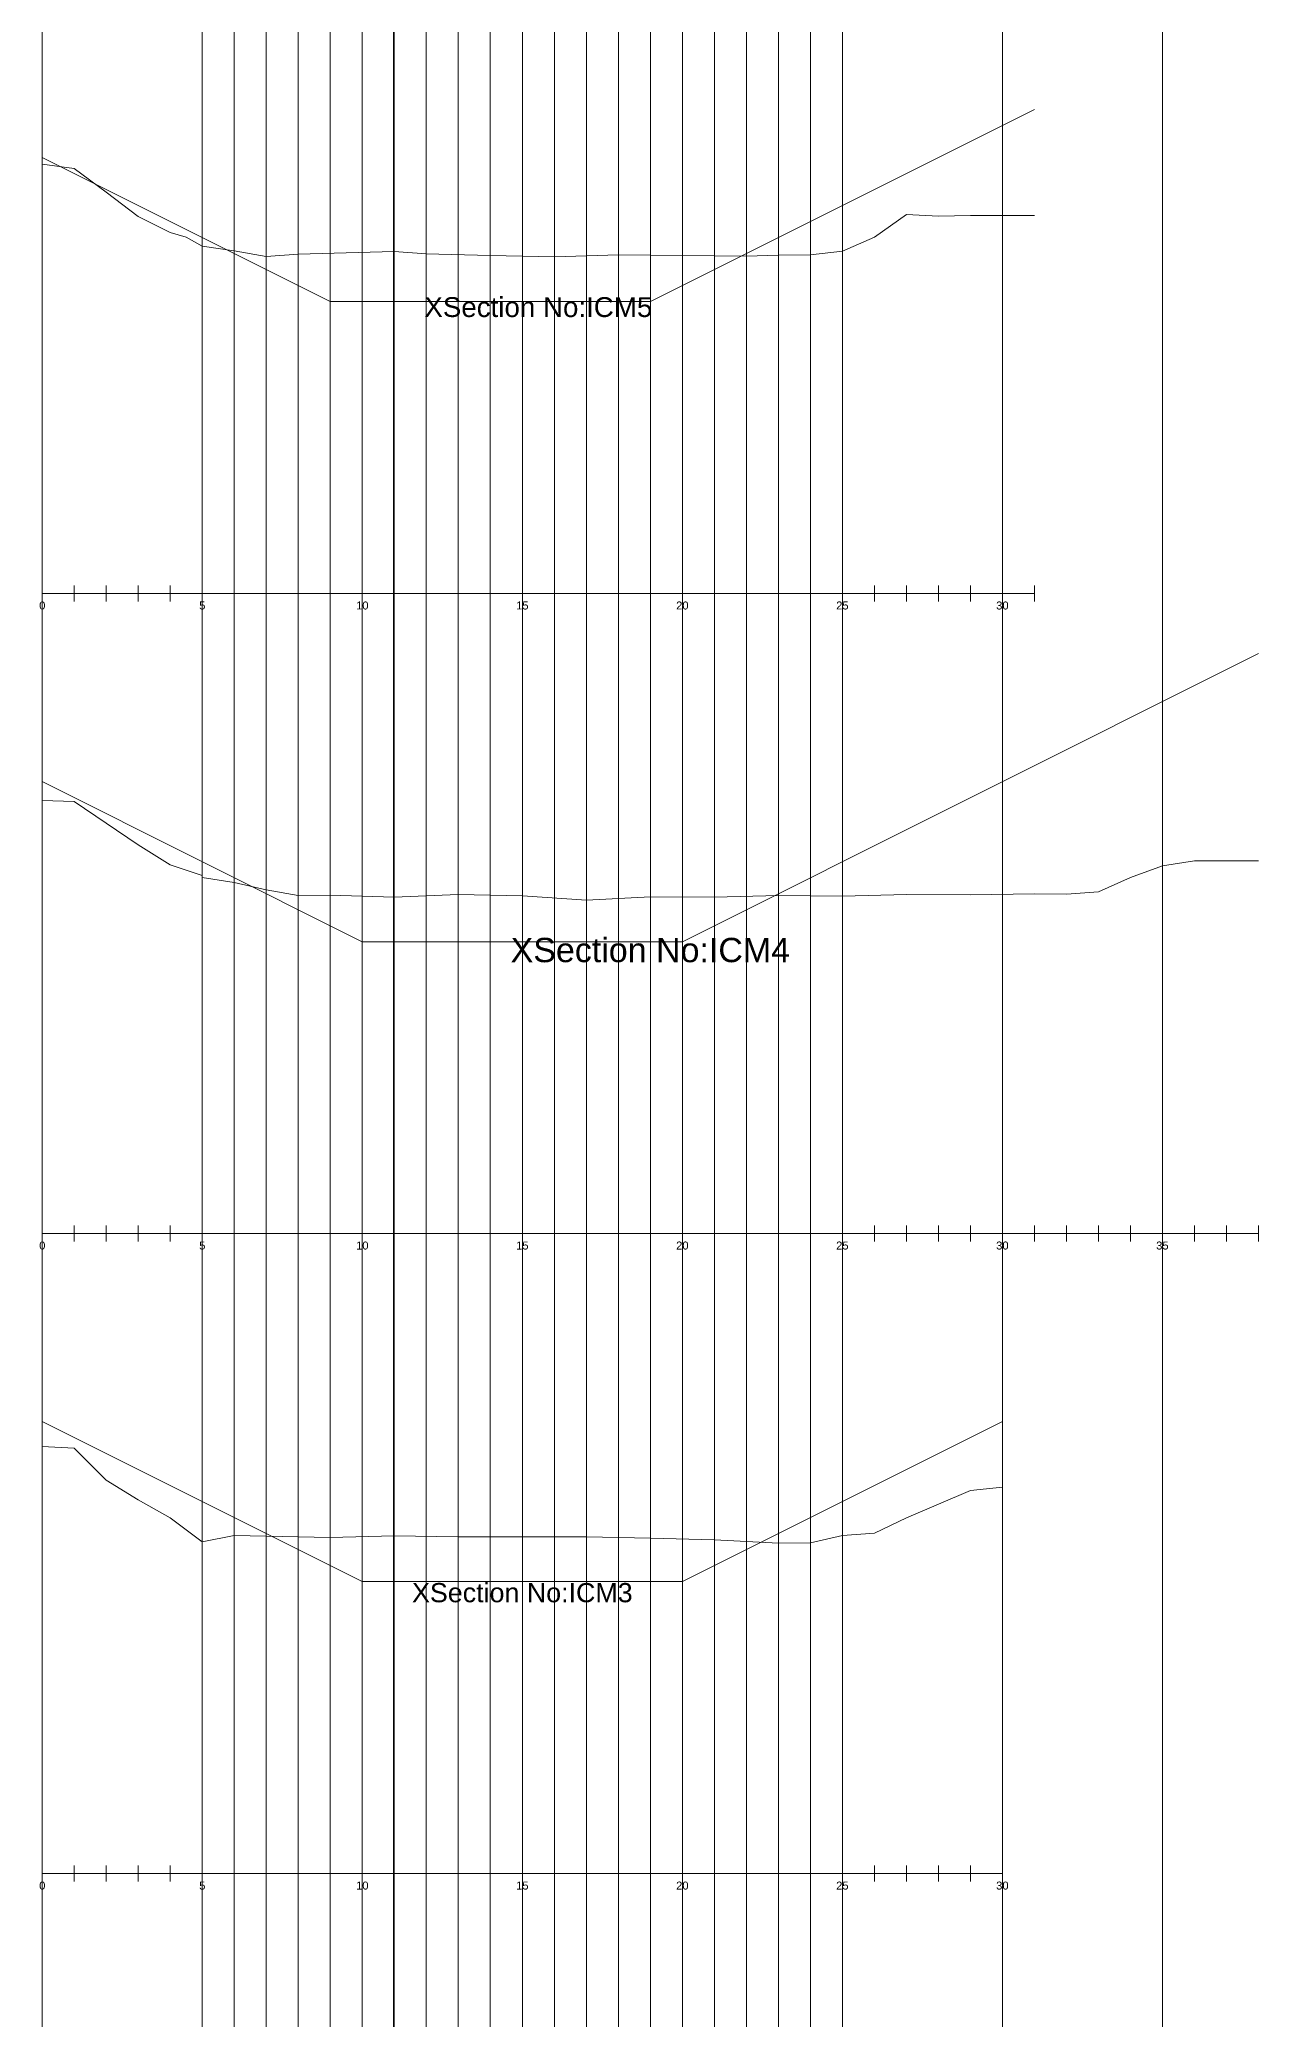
# Model space of a CAD drawing. Header units: inches. Extents: x 3554 to 3940, y 6 to 534.
# Drawn here: x 3618.9 to 3656.9, y 75.4 to 137.3 of the extents above; entities that cross this region are included whole.
import ezdxf

# ---------------------------------------------------------------- set-up
doc = ezdxf.new("R2010")
doc.units = ezdxf.units.IN
doc.header["$LTSCALE"] = 7
doc.header["$MEASUREMENT"] = 0
doc.layers.add('Cross Section Labels', color=7, linetype='Continuous', lineweight=9)
doc.styles.get("Standard").update_dxf_attribs({"font": 'arial.ttf'})

msp = doc.modelspace()

# ---------------------------------------------------------------- linework, layer by layer
at = {"layer": 'Cross Section Labels'}
for p, q in [((3618.949, 5.999), (3618.949, 533.721)), ((3623.949, 5.999), (3623.949, 533.721)), ((3624.949, 5.999), (3624.949, 533.721)), ((3625.949, 5.999), (3625.949, 533.721)), ((3626.949, 5.999), (3626.949, 533.721)), ((3627.949, 5.999), (3627.949, 533.721)), ((3628.949, 5.999), (3628.949, 533.721)), ((3629.949, 5.999), (3629.949, 533.721)), ((3630.949, 5.999), (3630.949, 533.721)), ((3631.949, 5.999), (3631.949, 533.721)), ((3632.949, 5.999), (3632.949, 533.721)), ((3633.949, 5.999), (3633.949, 533.721)), ((3634.949, 5.999), (3634.949, 533.721)), ((3635.949, 5.999), (3635.949, 533.721)), ((3636.949, 5.999), (3636.949, 533.721)), ((3637.949, 5.999), (3637.949, 533.721)), ((3638.949, 5.999), (3638.949, 533.721)), ((3639.949, 5.999), (3639.949, 533.721)), ((3640.949, 5.999), (3640.949, 533.721)), ((3641.949, 5.999), (3641.949, 533.721)), ((3642.949, 5.999), (3642.949, 533.721)), ((3643.949, 5.999), (3643.949, 533.721)), ((3648.949, 5.999), (3648.949, 533.721)), ((3653.949, 5.999), (3653.949, 533.721)), ((3629.924, 5.999), (3629.924, 370.438)), ((3630.949, 5.999), (3630.949, 370.438)), ((3631.949, 5.999), (3631.949, 370.438)), ((3632.949, 5.999), (3632.949, 370.438)), ((3634.949, 5.999), (3634.949, 370.438)), ((3635.949, 5.999), (3635.949, 370.438)), ((3636.949, 5.999), (3636.949, 370.438)), ((3637.949, 5.999), (3637.949, 370.438))]:
    msp.add_line(p, q, dxfattribs=at)
for points in [[(3618.949, 133.62), (3627.949, 129.12), (3632.949, 129.12), (3637.949, 129.12), (3649.949, 135.12)], [(3649.949, 131.807), (3647.949, 131.807), (3646.949, 131.787), (3645.949, 131.847), (3644.949, 131.134), (3643.949, 130.694), (3642.949, 130.584), (3641.949, 130.574), (3640.949, 130.544), (3638.949, 130.564), (3636.949, 130.584), (3634.949, 130.524), (3632.949, 130.564), (3630.949, 130.614), (3629.949, 130.684), (3626.949, 130.604), (3625.949, 130.534), (3624.949, 130.704), (3623.949, 130.854), (3623.449, 131.134), (3622.949, 131.277), (3621.949, 131.777), (3620.949, 132.537), (3619.949, 133.277), (3618.949, 133.417)], [(3618.949, 119.75), (3618.949, 120.25)], [(3619.949, 119.75), (3619.949, 120.25)], [(3620.949, 119.75), (3620.949, 120.25)], [(3621.949, 119.75), (3621.949, 120.25)], [(3622.949, 119.75), (3622.949, 120.25)], [(3623.949, 119.75), (3623.949, 120.25)], [(3624.949, 119.75), (3624.949, 120.25)], [(3625.949, 119.75), (3625.949, 120.25)], [(3626.949, 119.75), (3626.949, 120.25)], [(3627.949, 119.75), (3627.949, 120.25)], [(3628.949, 119.75), (3628.949, 120.25)], [(3629.949, 119.75), (3629.949, 120.25)], [(3630.949, 119.75), (3630.949, 120.25)], [(3631.949, 119.75), (3631.949, 120.25)], [(3632.949, 119.75), (3632.949, 120.25)], [(3633.949, 119.75), (3633.949, 120.25)], [(3634.949, 119.75), (3634.949, 120.25)], [(3635.949, 119.75), (3635.949, 120.25)], [(3636.949, 119.75), (3636.949, 120.25)], [(3637.949, 119.75), (3637.949, 120.25)], [(3638.949, 119.75), (3638.949, 120.25)], [(3639.949, 119.75), (3639.949, 120.25)], [(3640.949, 119.75), (3640.949, 120.25)], [(3641.949, 119.75), (3641.949, 120.25)], [(3642.949, 119.75), (3642.949, 120.25)], [(3643.949, 119.75), (3643.949, 120.25)], [(3644.949, 119.75), (3644.949, 120.25)], [(3645.949, 119.75), (3645.949, 120.25)], [(3646.949, 119.75), (3646.949, 120.25)], [(3647.949, 119.75), (3647.949, 120.25)], [(3648.949, 119.75), (3648.949, 120.25)], [(3649.949, 119.75), (3649.949, 120.25)], [(3618.949, 120), (3649.949, 120)], [(3618.949, 114.12), (3628.949, 109.12), (3633.949, 109.12), (3638.949, 109.12), (3656.949, 118.12)], [(3656.949, 111.645), (3654.949, 111.645), (3653.949, 111.485), (3652.949, 111.126), (3651.949, 110.676), (3650.949, 110.606), (3649.949, 110.616), (3647.949, 110.586), (3645.949, 110.596), (3643.949, 110.546), (3641.949, 110.566), (3639.949, 110.506), (3637.949, 110.526), (3635.949, 110.416), (3633.949, 110.556), (3631.949, 110.596), (3629.949, 110.516), (3627.949, 110.576), (3626.949, 110.566), (3625.949, 110.736), (3624.949, 110.966), (3623.949, 111.126), (3623.949, 111.185), (3622.949, 111.525), (3621.949, 112.145), (3620.949, 112.825), (3619.949, 113.505), (3618.949, 113.535)], [(3618.949, 99.75), (3618.949, 100.25)], [(3619.949, 99.75), (3619.949, 100.25)], [(3620.949, 99.75), (3620.949, 100.25)], [(3621.949, 99.75), (3621.949, 100.25)], [(3622.949, 99.75), (3622.949, 100.25)], [(3623.949, 99.75), (3623.949, 100.25)], [(3624.949, 99.75), (3624.949, 100.25)], [(3625.949, 99.75), (3625.949, 100.25)], [(3626.949, 99.75), (3626.949, 100.25)], [(3627.949, 99.75), (3627.949, 100.25)], [(3628.949, 99.75), (3628.949, 100.25)], [(3629.949, 99.75), (3629.949, 100.25)], [(3630.949, 99.75), (3630.949, 100.25)], [(3631.949, 99.75), (3631.949, 100.25)], [(3632.949, 99.75), (3632.949, 100.25)], [(3633.949, 99.75), (3633.949, 100.25)], [(3634.949, 99.75), (3634.949, 100.25)], [(3635.949, 99.75), (3635.949, 100.25)], [(3636.949, 99.75), (3636.949, 100.25)], [(3637.949, 99.75), (3637.949, 100.25)], [(3638.949, 99.75), (3638.949, 100.25)], [(3639.949, 99.75), (3639.949, 100.25)], [(3640.949, 99.75), (3640.949, 100.25)], [(3641.949, 99.75), (3641.949, 100.25)], [(3642.949, 99.75), (3642.949, 100.25)], [(3643.949, 99.75), (3643.949, 100.25)], [(3644.949, 99.75), (3644.949, 100.25)], [(3645.949, 99.75), (3645.949, 100.25)], [(3646.949, 99.75), (3646.949, 100.25)], [(3647.949, 99.75), (3647.949, 100.25)], [(3648.949, 99.75), (3648.949, 100.25)], [(3649.949, 99.75), (3649.949, 100.25)], [(3650.949, 99.75), (3650.949, 100.25)], [(3651.949, 99.75), (3651.949, 100.25)], [(3652.949, 99.75), (3652.949, 100.25)], [(3653.949, 99.75), (3653.949, 100.25)], [(3654.949, 99.75), (3654.949, 100.25)], [(3655.949, 99.75), (3655.949, 100.25)], [(3656.949, 99.75), (3656.949, 100.25)], [(3618.949, 100), (3656.949, 100)], [(3618.949, 94.13), (3628.949, 89.13), (3633.949, 89.13), (3638.949, 89.13), (3648.949, 94.13)], [(3648.949, 92.076), (3647.949, 91.966), (3646.949, 91.546), (3645.949, 91.112), (3644.949, 90.642), (3643.949, 90.562), (3642.949, 90.332), (3641.949, 90.322), (3639.949, 90.432), (3637.949, 90.482), (3635.949, 90.522), (3633.949, 90.522), (3631.949, 90.522), (3629.949, 90.552), (3627.949, 90.502), (3625.949, 90.542), (3624.949, 90.562), (3623.949, 90.362), (3622.949, 91.112), (3621.949, 91.676), (3620.949, 92.296), (3619.949, 93.296), (3618.949, 93.346)], [(3618.949, 79.75), (3618.949, 80.25)], [(3618.949, 80), (3648.949, 80)], [(3619.949, 79.75), (3619.949, 80.25)], [(3620.949, 79.75), (3620.949, 80.25)], [(3621.949, 79.75), (3621.949, 80.25)], [(3622.949, 79.75), (3622.949, 80.25)], [(3623.949, 79.75), (3623.949, 80.25)], [(3624.949, 79.75), (3624.949, 80.25)], [(3625.949, 79.75), (3625.949, 80.25)], [(3626.949, 79.75), (3626.949, 80.25)], [(3627.949, 79.75), (3627.949, 80.25)], [(3628.949, 79.75), (3628.949, 80.25)], [(3629.949, 79.75), (3629.949, 80.25)], [(3630.949, 79.75), (3630.949, 80.25)], [(3631.949, 79.75), (3631.949, 80.25)], [(3632.949, 79.75), (3632.949, 80.25)], [(3633.949, 79.75), (3633.949, 80.25)], [(3634.949, 79.75), (3634.949, 80.25)], [(3635.949, 79.75), (3635.949, 80.25)], [(3636.949, 79.75), (3636.949, 80.25)], [(3637.949, 79.75), (3637.949, 80.25)], [(3638.949, 79.75), (3638.949, 80.25)], [(3639.949, 79.75), (3639.949, 80.25)], [(3640.949, 79.75), (3640.949, 80.25)], [(3641.949, 79.75), (3641.949, 80.25)], [(3642.949, 79.75), (3642.949, 80.25)], [(3643.949, 79.75), (3643.949, 80.25)], [(3644.949, 79.75), (3644.949, 80.25)], [(3645.949, 79.75), (3645.949, 80.25)], [(3646.949, 79.75), (3646.949, 80.25)], [(3647.949, 79.75), (3647.949, 80.25)], [(3648.949, 79.75), (3648.949, 80.25)]]:
    msp.add_lwpolyline(points, dxfattribs=at)

# ---------------------------------------------------------------- texts
for s, insert, char_height, attachment_point in [('XSection No:ICM5', (3634.449, 128.945), 0.62, 5), ('0', (3618.949, 119.75), 0.25, 2), ('5', (3623.949, 119.75), 0.25, 2), ('10', (3628.949, 119.75), 0.25, 2), ('15', (3633.949, 119.75), 0.25, 2), ('20', (3638.949, 119.75), 0.25, 2), ('25', (3643.949, 119.75), 0.25, 2), ('30', (3648.949, 119.75), 0.25, 2), ('XSection No:ICM4', (3637.949, 108.854), 0.76, 5), ('0', (3618.949, 99.75), 0.25, 2), ('5', (3623.949, 99.75), 0.25, 2), ('10', (3628.949, 99.75), 0.25, 2), ('15', (3633.949, 99.75), 0.25, 2), ('20', (3638.949, 99.75), 0.25, 2), ('25', (3643.949, 99.75), 0.25, 2), ('30', (3648.949, 99.75), 0.25, 2), ('35', (3653.949, 99.75), 0.25, 2), ('XSection No:ICM3', (3633.949, 88.774), 0.6, 5), ('0', (3618.949, 79.75), 0.25, 2), ('5', (3623.949, 79.75), 0.25, 2), ('10', (3628.949, 79.75), 0.25, 2), ('15', (3633.949, 79.75), 0.25, 2), ('20', (3638.949, 79.75), 0.25, 2), ('25', (3643.949, 79.75), 0.25, 2), ('30', (3648.949, 79.75), 0.25, 2)]:
    msp.add_mtext(s, dxfattribs=dict(at, insert=insert, char_height=char_height, attachment_point=attachment_point))

doc.saveas('drawing.dxf')
